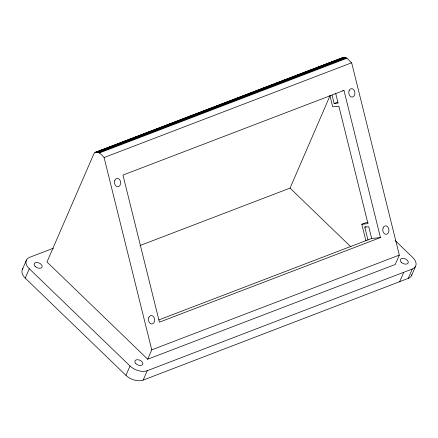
<?xml version="1.0" encoding="UTF-8"?>
<svg xmlns="http://www.w3.org/2000/svg" width="438" height="438" viewBox="0 0 438 438"><rect width="100%" height="100%" fill="white"/><g stroke="black" fill="none" stroke-linecap="round" stroke-linejoin="round"><path stroke-width="0.66" d="M22.398 269.436L26.455 260.052M411.895 274.648A12.85 7.785 23.4 0 1 408.249 278.382L143.182 380.085A12.85 7.785 23.4 0 1 125.952 375.366L25.245 278.141L29.302 268.762A12.85 7.785 23.4 0 1 29.751 257.276L53.354 248.242M125.952 375.366L130.009 365.987L29.302 268.762M147.694 359.22L151.751 349.842L104.085 157.538C102.169 155.276 97.072 149.216 93.967 153.546L46.986 261.995L147.694 359.22L395.262 264.464L399.319 255.086L351.654 62.782C349.113 61.035 347.055 56.546 343.337 57.351L95.243 152.325M143.182 380.085L147.245 370.707L412.306 269.003A12.85 7.785 23.4 0 0 412.755 257.517L395.071 240.44M139.985 245.543L290.044 188.105L330.077 95.593M399.593 281.946L403.655 272.567M408.249 278.382L412.306 269.003M411.545 275.606L415.602 266.227M342.33 57.882L343.337 57.351M94.761 152.638L343.896 57.241M96.918 151.991L344.487 57.236M96.251 152.314L100.713 150.606M101.994 150.119L106.456 148.411M119.218 143.527L121.134 142.793M124.961 141.326L126.878 140.593M129.429 139.618L132.615 138.397M135.172 137.422L138.359 136.202M140.91 135.222L144.102 134.001M146.653 133.026L149.845 131.805M154.948 129.851L156.864 129.117M162.607 126.921L164.518 126.188M168.351 124.721L171.537 123.5M174.094 122.525L177.28 121.304M179.832 120.324L183.024 119.103M185.575 118.129L188.767 116.908M191.318 115.928L194.51 114.707M195.786 114.219L197.702 113.486M201.529 112.024L203.44 111.29M206.632 110.069L209.183 109.089M213.016 107.628L214.927 106.894M218.754 105.427L220.67 104.693M224.497 103.231L227.689 102.01M230.24 101.03L233.432 99.809M237.259 98.347L239.175 97.614M246.194 94.926L248.105 94.192M251.938 92.73L253.848 91.996M257.675 90.529L259.592 89.801M263.419 88.334L265.335 87.6M267.886 86.625L271.078 85.405M273.63 84.424L276.821 83.204M279.373 82.229L283.84 80.521M296.597 75.632L298.513 74.903M301.065 73.923L304.257 72.703M306.808 71.728L310 70.507M312.551 69.527L315.743 68.306M318.295 67.332L321.481 66.111M324.038 65.131L327.224 63.91M332.332 61.961L334.243 61.227M339.351 59.272L341.903 58.292M97.521 152.09L345.089 57.334M98.134 152.293L345.697 57.537M98.736 152.599L346.305 57.843M99.327 152.999L346.896 58.243M104.085 157.538L351.654 62.782M343.994 90.458L122.952 175.063L159.416 322.165L380.458 237.56L343.994 90.458L342.642 90.595M332.053 95.095L334.139 103.51L337.84 102.098M365.894 240.747L361.81 224.267L366.234 222.575L368.079 222.384M367.986 240.079L364.777 227.13L366.009 226.66M158.912 319.888L371.648 238.464L380.458 237.56M151.751 349.842L399.319 255.086M334.139 103.51L338.103 103.105L335.672 93.321M361.81 224.267L367.975 223.632L338.864 106.199L332.705 106.828L329.934 95.665M364.777 227.13L368.741 226.725L371.648 238.464M290.044 188.105L350.904 246.857M25.245 278.141A12.85 7.785 23.4 0 1 22.951 268.571M147.245 370.707A12.85 7.785 23.4 0 1 130.009 365.987M35.226 266.496A4.238 2.568 23.4 0 0 42.004 267.136A4.238 2.568 23.4 0 0 37.208 262.504A4.238 2.568 23.4 0 0 35.226 266.496M135.933 363.721A4.238 2.568 23.4 0 0 142.711 364.361A4.238 2.568 23.4 0 0 137.91 359.729A4.238 2.568 23.4 0 0 135.933 363.721M401.35 262.362A4.238 2.568 23.4 0 0 408.128 263.003A4.238 2.568 23.4 0 0 403.332 258.371A4.238 2.568 23.4 0 0 401.35 262.362M148.778 317.665A4.238 3.071 84.1 0 0 151.778 323.989A4.238 3.071 84.1 0 0 154.11 317.627A4.238 3.071 84.1 0 0 148.778 317.665M383.08 227.984A4.238 3.071 84.1 0 0 386.081 234.308A4.238 3.071 84.1 0 0 388.418 227.946A4.238 3.071 84.1 0 0 383.08 227.984M349.075 90.77A4.238 3.071 84.1 0 0 352.07 97.094A4.238 3.071 84.1 0 0 354.408 90.732A4.238 3.071 84.1 0 0 349.075 90.77M114.767 180.451A4.238 3.071 84.1 0 0 117.767 186.774A4.238 3.071 84.1 0 0 120.105 180.407A4.238 3.071 84.1 0 0 114.767 180.451"/></g></svg>
